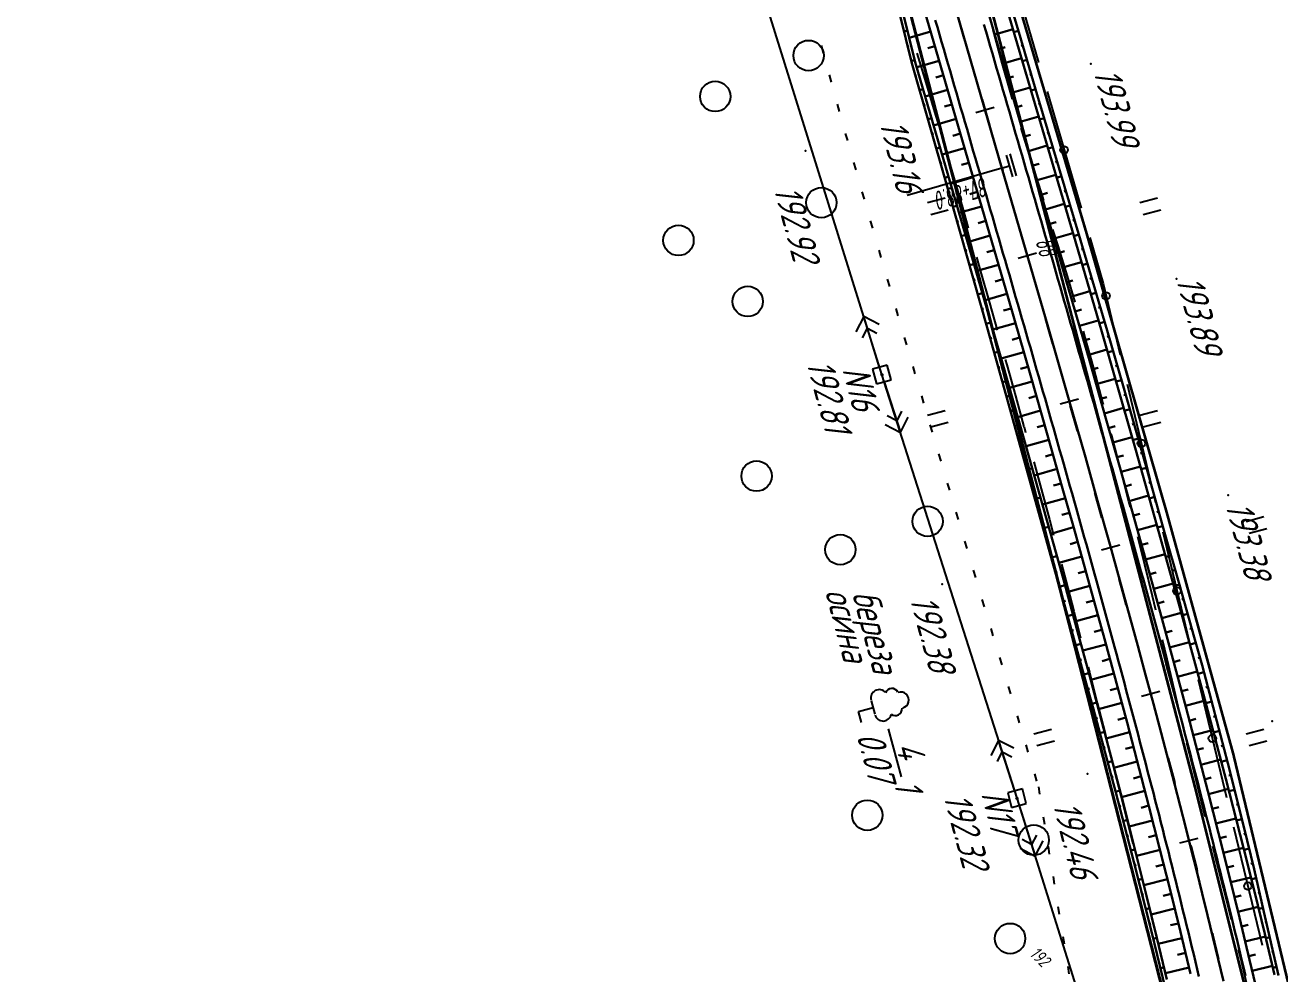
# Model space of a CAD drawing. Header units: millimetres. Extents: x -698 to 8131, y -704 to 4503.
# Drawn here: x 6237 to 6402.4, y 2911.2 to 3036.2 of the extents above; entities that cross this region are included whole.
import ezdxf

# ---------------------------------------------------------------- set-up
doc = ezdxf.new("R2010")
doc.units = ezdxf.units.MM
doc.linetypes.add('CONTI', pattern=[0])
doc.linetypes.add('STROT', pattern=[1.7, 0.5, -1.2])
for name, color, linetype, lineweight in [('10', 1, 'Continuous', 35), ('КОПИЯ_ОСЬ_13_ОТКОСЫ', 7, 'Continuous', 30), ('КОПИЯ_ОСЬ_ГРАНИЦЫ_ПОЛОС', 7, 'Continuous', 30), ('ОСЬ_ВЕРХ_ПОКРЫТИЯ_ГРАНИЦЫ_ПОЛОС', 7, 'Continuous', 30), ('ОСЬ_ВЕРХ_ПОКРЫТИЯ_ОСЬ', 1, 'Continuous', 30)]:
    doc.layers.add(name, color=color, linetype=linetype, lineweight=lineweight)
for name, color, linetype in [('_Ростелеком', 6, 'Continuous'), ('GOR_BDEFAULT', 212, 'CONTI'), ('NAD_MDEFAULT', 7, 'CONTI'), ('PI_OTDEFAULT', 172, 'CONTI'), ('PI_TTDEFAULT', 5, 'CONTI'), ('PLN_O', 7, 'CONTI'), ('SIT_LDEFAULT', 7, 'CONTI'), ('USLZNDEFAULT', 7, 'CONTI'), ('ZAPSKDEFAULT', 7, 'CONTI'), ('ОСЬ_ВЕРХ_ПОКРЫТИЯ_ПИКЕТЫ', 1, 'Continuous'), ('ОСЬ_ВЕРХ_ПОКРЫТИЯ_РАЗБИВКА_КРИВ', 1, 'Continuous'), ('разметка', 7, 'Continuous')]:
    doc.layers.add(name, color=color, linetype=linetype)
doc.styles.add('eskd', font='isocpeui.ttf', dxfattribs={"width": 1.2})
doc.styles.add('SHRFT', font='isocpeui.ttf', dxfattribs={"width": 3.5})
doc.styles.get("Standard").update_dxf_attribs({"font": 'isocpeui.ttf'})
doc.styles.add('STYLE1', font='isocpeui.ttf', dxfattribs={"width": 0.9})
doc.linetypes.add('кабель_связи_проект.', pattern='A,10,-1,["/",STYLE1,S=3,R=0,X=0,Y=-1.5],-4.1', length=15.1)

# ---------------------------------------------------------------- blocks, each defined once
blk = doc.blocks.new('BL_2011')
at = {"color": 0}
for p, q in [((0, 0), (0, 2.4)), ((1.6, 0), (1.6, 2.4))]:
    blk.add_line(p, q, dxfattribs=at)
blk = doc.blocks.new('BL_2004')
at = {"color": 0}
blk.add_circle((0, 0), 2, dxfattribs=at)
blk = doc.blocks.new('BL_27')
at = {"color": 0}
for p, q in [((1, 1), (-1, 1)), ((-1, 1), (-1, -1)), ((1, -1), (1, 1)), ((-1, -1), (1, -1))]:
    blk.add_line(p, q, dxfattribs=at)
blk.add_circle((0, 0), 0.1, dxfattribs=at)
blk = doc.blocks.new('BL_104')
at = {"color": 0}
for p, q in [((-0.9, 2), (0.9, 2)), ((0, 0), (0, 2)), ((1.5, 0), (0, 0))]:
    blk.add_line(p, q, dxfattribs=at)
for centre, radius, start, end in [((0, 5.8), 1.04, 358, 185), ((-0.94, 4.8), 0.88, 100, 235), ((0.94, 4.8), 0.88, 305, 80), ((-1, 3.1), 1.1, 115, 270), ((1, 3.1), 1.1, 270, 65)]:
    blk.add_arc(centre, radius, start, end, dxfattribs=at)

msp = doc.modelspace()

# ---------------------------------------------------------------- linework, layer by layer
at = {"layer": '10'}
for points in [[(6423.14, 2569.92), (6419.55, 2608.35), (6418.71, 2673.41), (6411.14, 2783.88), (6396.57, 2871.27), (6374.84, 2956.27), (6352.62, 3041.86), (6325.45, 3130.56), (6295.55, 3197.38), (6289.81, 3206.73), (6289.81, 3206.73), (6258.81, 3239.13), (6179.23, 3334.08), (6101.72, 3421.42), (6033.34, 3476.01), (5991.11, 3509.76), (5973.72, 3518.51), (5961.97, 3519.54)], [(6433.62, 2570.53), (6430.24, 2649.38), (6439.59, 2649.95), (6432.61, 2779.24), (6432.61, 2779.24), (6414.08, 2883.16), (6407.32, 2909.55), (6397.72, 2909.79), (6391.22, 2935.79), (6385.29, 2958.45), (6372.77, 3006.32), (6362.78, 3044.49), (6347.99, 3092.8), (6356.54, 3097.97), (6346.46, 3132.32), (6315.18, 3204.39)], [(6295.55, 3197.38), (6325.45, 3130.56), (6352.62, 3041.86), (6374.84, 2956.27), (6396.57, 2871.27), (6411.14, 2783.88), (6418.71, 2673.41), (6419.55, 2608.35), (6423.14, 2569.92)]]:
    msp.add_lwpolyline(points, dxfattribs=at)
at = {"layer": '_Ростелеком', "linetype": 'кабель_связи_проект.', "ltscale": 0.25}
msp.add_lwpolyline([(6435.76, 2573.92, 0.35, 0.35, 0), (6434.32, 2613.01, 0.35, 0.35, 0), (6433.79, 2649.6, 0.35, 0.35, 0), (6435.6, 2687.3, 0.35, 0.35, 0), (6433.38, 2721.59, 0.35, 0.35, 0), (6430.29, 2760.57, 0.35, 0.35, 0), (6426.96, 2791.91, 0.35, 0.35, 0), (6423.66, 2818.33, 0.35, 0.35, 0), (6419.45, 2846.33, 0.35, 0.35, 0), (6413.57, 2877.55, 0.35, 0.35, 0), (6408.45, 2894.88, 0.35, 0.35, 0), (6403.55, 2909.65, 0.35, 0.35, 0), (6396.22, 2940.21, 0.35, 0.35, 0), (6387.49, 2971.87, 0.35, 0.35, 0), (6376.91, 3008.72, 0.35, 0.35, 0), (6364.35, 3051.09, 0.35, 0.35, 0), (6352.23, 3095.37, 0.35, 0.35, 0), (6348.6, 3117.68, 0.35, 0.35, 0), (6339.42, 3142.38, 0.35, 0.35, 0), (6330.42, 3163.62, 0.35, 0.35, 0)], format="xyseb", dxfattribs=at)
at = {"layer": 'NAD_MDEFAULT', "color": 0}
msp.add_line((6350.75, 2943.47), (6352.45, 2937.14), dxfattribs=at)
at = {"layer": 'PI_TTDEFAULT', "color": 5}
for p in [(6377.46, 3031.12, 193.99), (6339.83, 3019.66, 192.92), (6388.76, 3002.79, 193.89), (6349.91, 2990.17, 192.81), (6395.56, 2974.28, 193.38), (6357.86, 2962.56, 192.38), (6401.37, 2944.48, 193.61), (6377.03, 2937.57, 192.46), (6367.72, 2934.34, 192.32)]:
    msp.add_point(p, dxfattribs=at)
at = {"layer": 'PLN_O'}
for p, q in [((6366.07, 3046.65), (6370.56, 3031.29)), ((6371.68, 3027.46), (6376.17, 3012.1)), ((6377.3, 3008.26), (6379.07, 3002.19)), ((6379.06, 3002.19), (6381.32, 2992.77)), ((6382.25, 2988.89), (6385.99, 2973.33)), ((6386.93, 2969.44), (6390.67, 2953.88)), ((6391.61, 2950), (6395.35, 2934.44)), ((6396.28, 2930.55), (6400.02, 2914.99))]:
    msp.add_line(p, q, dxfattribs=at)
for centre in [(6373.93, 3019.78), (6379.45, 3000.55), (6384.12, 2981.11), (6388.8, 2961.66), (6393.48, 2942.22), (6398.15, 2922.77)]:
    msp.add_circle(centre, 0.5, dxfattribs=at)
at = {"layer": 'SIT_LDEFAULT', "color": 7}
for p, q in [((6349.91, 2990.17), (6331.43, 3049.41)), ((6364.58, 3035.6), (6364.44, 3036.12)), ((6365.78, 3031.23), (6364.58, 3035.6)), ((6341.92, 3033.53), (6342.18, 3032.57)), ((6354.51, 3032.52), (6355.56, 3029.09)), ((6366.96, 3027.08), (6365.78, 3031.23)), ((6342.97, 3029.67), (6343.23, 3028.71)), ((6355.56, 3029.09), (6356.85, 3024.8)), ((6344.02, 3025.82), (6344.28, 3024.86)), ((6367.14, 3026.49), (6366.96, 3027.08)), ((6356.85, 3024.8), (6357.4, 3022.94)), ((6369.37, 3019.09), (6368.28, 3022.65)), ((6345.07, 3021.96), (6345.35, 3021)), ((6358.51, 3019.1), (6359.3, 3016.4)), ((6370.63, 3015.11), (6369.37, 3019.09)), ((6346.17, 3018.11), (6346.45, 3017.15)), ((6359.31, 3016.4), (6360.52, 3012.18)), ((6347.28, 3014.27), (6347.56, 3013.31)), ((6371.27, 3013.1), (6370.63, 3015.11)), ((6360.52, 3012.18), (6361.29, 3009.49)), ((6348.38, 3010.42), (6348.66, 3009.46)), ((6373.14, 3007.15), (6372.46, 3009.3)), ((6349.49, 3006.57), (6349.77, 3005.61)), ((6374.36, 3003.16), (6373.15, 3007.15)), ((6362.38, 3005.65), (6362.91, 3003.77)), ((6350.61, 3002.73), (6350.89, 3001.77)), ((6362.91, 3003.77), (6364.08, 2999.62)), ((6375.37, 2999.73), (6374.36, 3003.16)), ((6364.08, 2999.62), (6365.09, 2996.02)), ((6347.53, 2997.81), (6346.48, 2995.8)), ((6349.61, 2991.12), (6347.53, 2997.81)), ((6349.53, 2996.76), (6347.53, 2997.81)), ((6351.73, 2998.89), (6352.01, 2997.93)), ((6347.35, 2995.03), (6348, 2996.28)), ((6348, 2996.28), (6349.26, 2995.62)), ((6376.7, 2995.06), (6376.47, 2995.88)), ((6352.85, 2995.05), (6353.13, 2994.09)), ((6377.87, 2990.82), (6376.7, 2995.06)), ((6353.97, 2991.22), (6354.25, 2990.26)), ((6366.16, 2992.17), (6366.36, 2991.45)), ((6366.37, 2991.45), (6367.51, 2987.37)), ((6367.72, 2934.34), (6349.91, 2990.17)), ((6379.04, 2986.49), (6377.87, 2990.82)), ((6350.21, 2989.22), (6352.34, 2982.55)), ((6355.11, 2987.38), (6355.39, 2986.42)), ((6367.51, 2987.37), (6368.64, 2983.28)), ((6379.11, 2986.24), (6379.04, 2986.49)), ((6351.86, 2984.07), (6350.6, 2984.72)), ((6352.5, 2985.33), (6351.86, 2984.07)), ((6352.34, 2982.55), (6353.38, 2984.56)), ((6350.33, 2983.59), (6352.34, 2982.55)), ((6356.24, 2983.55), (6356.52, 2982.59)), ((6368.65, 2983.28), (6368.86, 2982.53)), ((6380.21, 2982.12), (6380.14, 2982.37)), ((6381.35, 2977.76), (6380.21, 2982.12)), ((6357.38, 2979.71), (6357.66, 2978.75)), ((6369.93, 2978.68), (6370.91, 2975.13)), ((6382.46, 2973.45), (6381.36, 2977.76)), ((6358.51, 2975.88), (6358.8, 2974.92)), ((6370.91, 2975.13), (6372.01, 2971.07)), ((6382.66, 2972.69), (6382.47, 2973.45)), ((6359.66, 2972.04), (6359.95, 2971.08)), ((6372, 2971.07), (6372.55, 2969.03)), ((6360.8, 2968.21), (6361.09, 2967.25)), ((6384.56, 2965.12), (6383.64, 2968.81)), ((6373.57, 2965.17), (6374.14, 2963.02)), ((6385.56, 2960.97), (6384.56, 2965.12)), ((6361.95, 2964.38), (6362.24, 2963.42)), ((6374.14, 2963.02), (6375.2, 2959)), ((6363.1, 2960.54), (6363.39, 2959.58)), ((6386, 2959.11), (6385.56, 2960.97)), ((6375.19, 2959), (6376.1, 2955.49)), ((6364.25, 2956.71), (6364.54, 2955.75)), ((6387.51, 2952.68), (6386.92, 2955.21)), ((6365.41, 2952.88), (6365.7, 2951.92)), ((6377.09, 2951.61), (6377.26, 2950.95)), ((6388.47, 2948.53), (6387.51, 2952.68)), ((6377.27, 2950.95), (6378.3, 2946.92)), ((6366.56, 2949.05), (6366.85, 2948.09)), ((6389.19, 2945.46), (6388.46, 2948.53)), ((6378.3, 2946.92), (6379.32, 2942.89)), ((6367.72, 2945.22), (6368.01, 2944.26)), ((6365.29, 2941.96), (6364.25, 2939.95)), ((6367.42, 2935.29), (6365.29, 2941.96)), ((6367.3, 2940.92), (6365.29, 2941.96)), ((6368.87, 2941.39), (6369.16, 2940.43)), ((6379.32, 2942.89), (6379.56, 2941.93)), ((6390.44, 2940.24), (6390.12, 2941.58)), ((6365.13, 2939.18), (6365.77, 2940.44)), ((6365.77, 2940.44), (6367.03, 2939.79)), ((6391.5, 2936.01), (6390.45, 2940.24)), ((6380.54, 2938.05), (6381.41, 2934.64)), ((6370.02, 2937.57), (6370.31, 2936.61)), ((6370.54, 2935.86), (6370.7, 2934.87)), ((6392.54, 2931.88), (6391.5, 2936.01)), ((6387.46, 2871.74), (6367.72, 2934.34)), ((6368.02, 2933.39), (6370.13, 2926.71)), ((6381.41, 2934.64), (6382.57, 2930.09)), ((6371.18, 2931.91), (6371.34, 2930.92)), ((6382.56, 2930.09), (6383, 2928.36)), ((6369.64, 2928.24), (6368.39, 2928.89)), ((6370.3, 2929.49), (6369.64, 2928.24)), ((6370.13, 2926.71), (6371.17, 2928.72)), ((6368.12, 2927.76), (6370.13, 2926.71)), ((6371.82, 2927.96), (6371.98, 2926.97)), ((6393.76, 2927.1), (6393.53, 2928)), ((6394.92, 2922.51), (6393.76, 2927.1)), ((6372.47, 2924.02), (6372.63, 2923.03)), ((6384, 2924.48), (6385.03, 2920.41)), ((6395.98, 2918.3), (6394.93, 2922.51)), ((6373.11, 2920.07), (6373.27, 2919.08)), ((6385.02, 2920.41), (6386.24, 2915.47)), ((6373.76, 2916.13), (6373.92, 2915.14)), ((6386.24, 2915.47), (6386.41, 2914.77)), ((6397.22, 2913.27), (6396.94, 2914.42)), ((6398.3, 2908.71), (6397.22, 2913.27)), ((6374.41, 2912.18), (6374.57, 2911.19))]:
    msp.add_line(p, q, dxfattribs=at)
at = {"layer": 'КОПИЯ_ОСЬ_13_ОТКОСЫ'}
for points in [[(6359.95, 3051.63), (6374.26, 3002.4), (6377.17, 2992.32), (6379.53, 2984.08), (6381.35, 2977.65), (6382.9, 2972.15), (6384.95, 2964.79), (6386.98, 2957.43), (6389.96, 2946.37), (6392.86, 2935.29), (6394.28, 2929.73), (6395.67, 2924.17), (6397.04, 2918.6), (6398.38, 2913.03), (6399.63, 2907.72)], [(6352.63, 3048.14), (6366.58, 3000.17), (6369.48, 2990.11), (6371.84, 2981.88), (6373.65, 2975.48), (6375.2, 2969.99), (6377.24, 2962.66), (6379.26, 2955.33), (6382.22, 2944.32), (6385.11, 2933.29), (6386.52, 2927.77), (6387.9, 2922.25), (6389.26, 2916.72), (6390.59, 2911.18)], [(6365.5, 3041.47), (6375.41, 3007.69), (6378.88, 2995.79), (6381.53, 2986.63), (6383.37, 2980.21), (6384.93, 2974.7), (6387, 2967.34), (6389.05, 2959.98), (6390.69, 2953.99), (6392.31, 2947.99), (6395.25, 2936.89), (6397.63, 2927.62), (6399.02, 2922.04), (6400.39, 2916.46), (6401.68, 2911.06)], [(6365.5, 3041.47), (6375.41, 3007.69), (6378.88, 2995.79), (6381.53, 2986.63), (6383.37, 2980.21), (6384.93, 2974.7), (6387, 2967.34), (6389.05, 2959.98), (6390.69, 2953.99), (6392.31, 2947.99), (6395.25, 2936.89), (6397.63, 2927.62), (6399.02, 2922.04), (6400.39, 2916.46), (6401.68, 2911.06)], [(6366.07, 3041.64), (6367.94, 3035.31), (6370.39, 3027.06), (6376.11, 3007.89), (6379.59, 2996), (6380.67, 2992.34), (6381.72, 2988.67), (6383.81, 2981.32), (6385.62, 2974.89), (6387.15, 2969.37), (6389.13, 2962.48), (6391.08, 2955.58), (6392.11, 2951.89), (6392.62, 2950.05), (6395.51, 2938.94), (6397.62, 2930.58), (6398.97, 2924.99), (6400.28, 2919.39), (6402.21, 2910.98)], [(6352.26, 3037.62), (6353.87, 3031.22), (6358.43, 3015.26), (6363.78, 2996.39), (6366.61, 2986.32), (6368.9, 2978.08), (6372.43, 2965.27), (6374.37, 2958.42), (6376.28, 2951.57), (6377.29, 2947.91), (6377.79, 2946.08), (6380.73, 2935.1), (6383.12, 2925.94), (6385.44, 2916.76), (6387.68, 2907.57)], [(6352.72, 3037.76), (6354.31, 3031.34), (6362.28, 3003.88), (6365.7, 2992), (6368.05, 2983.77), (6370.12, 2976.45), (6371.67, 2970.97), (6373.7, 2963.65), (6375.71, 2956.33), (6377.33, 2950.38), (6378.92, 2944.42), (6381.79, 2933.41), (6383.31, 2927.45), (6384.8, 2921.48), (6386.15, 2915.96), (6387.47, 2910.44)], [(6352.72, 3037.76), (6354.31, 3031.34), (6362.27, 3003.88), (6365.7, 2992), (6368.05, 2983.77), (6370.12, 2976.45), (6371.67, 2970.97), (6373.7, 2963.65), (6375.71, 2956.33), (6377.33, 2950.38), (6378.92, 2944.42), (6381.79, 2933.41), (6383.31, 2927.45), (6384.8, 2921.48), (6386.15, 2915.96), (6387.47, 2910.44)], [(6364.78, 3035), (6367.2, 3035.7)], [(6352.82, 3035.39), (6353.28, 3035.5)], [(6356.34, 3035.38), (6353.51, 3034.56)], [(6367.89, 3035.47), (6367.31, 3035.3)], [(6353.31, 3033.45), (6353.46, 3033.49)], [(6356.9, 3033.46), (6355.95, 3033.19)], [(6365.34, 3033.08), (6366.15, 3033.31)], [(6368.46, 3033.56), (6368.27, 3033.5)], [(6353.8, 3031.51), (6354.24, 3031.62)], [(6357.45, 3031.54), (6354.5, 3030.68)], [(6365.9, 3031.15), (6368.32, 3031.86)], [(6369.03, 3031.64), (6368.44, 3031.46)], [(6354.34, 3029.58), (6354.48, 3029.63)], [(6358.01, 3029.62), (6357.03, 3029.33)], [(6366.46, 3029.23), (6367.26, 3029.47)], [(6369.6, 3029.72), (6369.4, 3029.66)], [(6354.89, 3027.66), (6355.34, 3027.79)], [(6358.57, 3027.7), (6355.61, 3026.84)], [(6367.01, 3027.31), (6369.45, 3028.02)], [(6370.17, 3027.8), (6369.57, 3027.63)], [(6355.44, 3025.74), (6355.59, 3025.78)], [(6359.13, 3025.78), (6358.14, 3025.49)], [(6370.74, 3025.89), (6370.54, 3025.83)], [(6367.57, 3025.39), (6368.38, 3025.63)], [(6368.13, 3023.47), (6370.58, 3024.18)], [(6355.99, 3023.82), (6356.45, 3023.95)], [(6359.69, 3023.86), (6356.73, 3023)], [(6371.31, 3023.97), (6370.69, 3023.79)], [(6356.54, 3021.89), (6356.69, 3021.94)], [(6360.25, 3021.94), (6359.26, 3021.65)], [(6368.69, 3021.55), (6369.5, 3021.79)], [(6371.88, 3022.06), (6371.68, 3021.99)], [(6357.09, 3019.97), (6357.57, 3020.11)], [(6360.81, 3020.02), (6357.84, 3019.16)], [(6369.25, 3019.63), (6371.7, 3020.35)], [(6372.46, 3020.14), (6371.82, 3019.95)], [(6357.64, 3018.05), (6357.8, 3018.09)], [(6361.36, 3018.1), (6360.38, 3017.81)], [(6369.81, 3017.71), (6370.62, 3017.95)], [(6373.03, 3018.22), (6372.81, 3018.16)], [(6358.19, 3016.12), (6358.68, 3016.27)], [(6361.92, 3016.18), (6358.96, 3015.32)], [(6370.37, 3015.79), (6372.83, 3016.51)], [(6373.6, 3016.31), (6372.94, 3016.11)], [(6358.73, 3014.2), (6358.9, 3014.25)], [(6362.48, 3014.26), (6361.49, 3013.97)], [(6370.92, 3013.87), (6371.74, 3014.11)], [(6374.17, 3014.39), (6373.95, 3014.32)], [(6359.28, 3012.28), (6359.8, 3012.42)], [(6371.48, 3011.95), (6373.95, 3012.67)], [(6374.74, 3012.47), (6374.07, 3012.27)], [(6363.04, 3012.34), (6360.07, 3011.47)], [(6359.82, 3010.35), (6360, 3010.4)], [(6363.6, 3010.42), (6362.61, 3010.13)], [(6372.04, 3010.03), (6372.86, 3010.27)], [(6375.31, 3010.56), (6375.09, 3010.49)], [(6360.37, 3008.43), (6360.91, 3008.58)], [(6364.16, 3008.5), (6361.19, 3007.63)], [(6372.6, 3008.11), (6375.08, 3008.83)], [(6375.89, 3008.64), (6375.2, 3008.43)], [(6360.91, 3006.5), (6361.09, 3006.55)], [(6364.71, 3006.57), (6363.72, 3006.29)], [(6373.16, 3006.19), (6373.98, 3006.43)], [(6376.45, 3006.72), (6376.22, 3006.65)], [(6361.46, 3004.58), (6362.03, 3004.74)], [(6365.27, 3004.65), (6362.3, 3003.79)], [(6373.72, 3004.27), (6376.2, 3004.99)], [(6377.01, 3004.8), (6376.31, 3004.6)], [(6362, 3002.65), (6362.19, 3002.71)], [(6365.83, 3002.73), (6364.84, 3002.45)], [(6374.27, 3002.35), (6375.1, 3002.59)], [(6377.58, 3002.88), (6377.34, 3002.81)], [(6362.55, 3000.73), (6363.13, 3000.9)], [(6374.83, 3000.43), (6377.32, 3001.15)], [(6378.14, 3000.96), (6377.43, 3000.76)], [(6366.39, 3000.81), (6363.41, 2999.95)], [(6363.09, 2998.81), (6363.29, 2998.86)], [(6366.94, 2998.89), (6365.95, 2998.61)], [(6375.38, 2998.5), (6376.21, 2998.74)], [(6378.7, 2999.04), (6378.47, 2998.97)], [(6363.64, 2996.88), (6364.24, 2997.05)], [(6367.5, 2996.97), (6364.51, 2996.11)], [(6375.94, 2996.58), (6378.44, 2997.3)], [(6379.26, 2997.12), (6378.55, 2996.92)], [(6364.18, 2994.96), (6364.38, 2995.01)], [(6368.05, 2995.05), (6367.06, 2994.76)], [(6376.49, 2994.66), (6377.33, 2994.9)], [(6379.83, 2995.21), (6379.59, 2995.14)], [(6364.72, 2993.03), (6365.35, 2993.21)], [(6368.61, 2993.13), (6365.62, 2992.27)], [(6377.05, 2992.74), (6379.55, 2993.46)], [(6380.39, 2993.29), (6379.66, 2993.07)], [(6365.26, 2991.11), (6365.47, 2991.16)], [(6369.16, 2991.21), (6368.17, 2990.92)], [(6377.6, 2990.82), (6378.43, 2991.06)], [(6380.95, 2991.37), (6380.71, 2991.3)], [(6365.8, 2989.18), (6366.45, 2989.36)], [(6369.72, 2989.28), (6366.72, 2988.43)], [(6378.15, 2988.89), (6380.66, 2989.62)], [(6381.5, 2989.44), (6380.77, 2989.24)], [(6366.34, 2987.25), (6366.56, 2987.32)], [(6370.27, 2987.36), (6369.27, 2987.08)], [(6378.7, 2986.97), (6379.54, 2987.21)], [(6382.05, 2987.52), (6381.81, 2987.45)], [(6366.88, 2985.33), (6367.55, 2985.51)], [(6370.82, 2985.44), (6367.82, 2984.58)], [(6379.25, 2985.05), (6381.77, 2985.77)], [(6382.6, 2985.6), (6381.88, 2985.39)], [(6367.42, 2983.4), (6367.64, 2983.46)], [(6371.37, 2983.52), (6370.37, 2983.23)], [(6379.8, 2983.13), (6380.64, 2983.37)], [(6383.14, 2983.67), (6382.9, 2983.6)], [(6367.96, 2981.48), (6368.65, 2981.67)], [(6371.92, 2981.59), (6368.91, 2980.74)], [(6380.35, 2981.2), (6382.88, 2981.92)], [(6383.69, 2981.75), (6382.98, 2981.55)], [(6368.5, 2979.55), (6368.72, 2979.61)], [(6372.46, 2979.67), (6371.46, 2979.38)], [(6380.89, 2979.28), (6381.74, 2979.52)], [(6384.23, 2979.82), (6383.99, 2979.76)], [(6369.03, 2977.62), (6369.74, 2977.82)], [(6373.01, 2977.75), (6370, 2976.89)], [(6381.44, 2977.35), (6383.98, 2978.07)], [(6384.77, 2977.9), (6384.08, 2977.7)], [(6369.56, 2975.69), (6369.8, 2975.76)], [(6373.56, 2975.82), (6372.55, 2975.54)], [(6381.98, 2975.43), (6382.83, 2975.67)], [(6385.31, 2975.97), (6385.08, 2975.91)], [(6370.09, 2973.77), (6370.82, 2973.97)], [(6374.1, 2973.9), (6371.08, 2973.05)], [(6382.52, 2973.5), (6385.07, 2974.22)], [(6385.85, 2974.05), (6385.17, 2973.86)], [(6370.62, 2971.84), (6370.87, 2971.9)], [(6374.64, 2971.97), (6373.64, 2971.69)], [(6383.06, 2971.58), (6383.91, 2971.82)], [(6386.39, 2972.12), (6386.16, 2972.06)], [(6371.15, 2969.91), (6371.91, 2970.12)], [(6375.18, 2970.05), (6372.16, 2969.2)], [(6383.6, 2969.65), (6386.16, 2970.37)], [(6386.92, 2970.19), (6386.26, 2970.01)], [(6371.68, 2967.98), (6371.93, 2968.05)], [(6375.72, 2968.12), (6374.72, 2967.84)], [(6384.14, 2967.73), (6384.99, 2967.96)], [(6387.47, 2968.27), (6387.25, 2968.21)], [(6372.21, 2966.05), (6372.98, 2966.26)], [(6376.26, 2966.19), (6373.23, 2965.35)], [(6384.67, 2965.8), (6387.24, 2966.51)], [(6388.02, 2966.35), (6387.34, 2966.15)], [(6372.75, 2964.13), (6373.01, 2964.2)], [(6376.8, 2964.27), (6375.79, 2963.99)], [(6385.21, 2963.87), (6386.06, 2964.11)], [(6388.57, 2964.42), (6388.34, 2964.36)], [(6373.3, 2962.2), (6374.04, 2962.41)], [(6377.33, 2962.34), (6374.3, 2961.5)], [(6385.74, 2961.94), (6388.31, 2962.65)], [(6389.12, 2962.5), (6388.41, 2962.3)], [(6373.84, 2960.28), (6374.09, 2960.35)], [(6377.86, 2960.41), (6376.85, 2960.13)], [(6386.27, 2960.01), (6387.13, 2960.25)], [(6389.67, 2960.58), (6389.43, 2960.51)], [(6374.38, 2958.35), (6375.11, 2958.55)], [(6378.39, 2958.48), (6375.35, 2957.65)], [(6386.8, 2958.09), (6389.38, 2958.79)], [(6390.21, 2958.65), (6389.47, 2958.44)], [(6374.92, 2956.43), (6375.16, 2956.49)], [(6378.92, 2956.55), (6377.91, 2956.28)], [(6387.32, 2956.16), (6388.18, 2956.39)], [(6390.76, 2956.73), (6390.51, 2956.66)], [(6375.46, 2954.5), (6376.16, 2954.69)], [(6379.45, 2954.62), (6376.4, 2953.8)], [(6387.84, 2954.22), (6390.44, 2954.92)], [(6391.3, 2954.8), (6390.53, 2954.59)], [(6391.84, 2952.88), (6391.58, 2952.8)], [(6376, 2952.57), (6376.23, 2952.64)], [(6379.97, 2952.69), (6378.95, 2952.42)], [(6388.36, 2952.29), (6389.23, 2952.53)], [(6376.53, 2950.65), (6377.2, 2950.83)], [(6380.49, 2950.76), (6377.44, 2949.94)], [(6388.88, 2950.36), (6391.49, 2951.06)], [(6392.37, 2950.95), (6391.58, 2950.73)], [(6377.07, 2948.72), (6377.29, 2948.78)], [(6381.01, 2948.83), (6379.99, 2948.56)], [(6389.4, 2948.43), (6390.27, 2948.66)], [(6392.89, 2949.02), (6392.63, 2948.95)], [(6377.6, 2946.79), (6378.24, 2946.97)], [(6381.53, 2946.9), (6378.48, 2946.08)], [(6389.92, 2946.5), (6392.52, 2947.2)], [(6393.4, 2947.08), (6392.61, 2946.88)], [(6378.12, 2944.86), (6378.33, 2944.92)], [(6382.05, 2944.97), (6381.03, 2944.69)], [(6390.43, 2944.56), (6391.3, 2944.79)], [(6393.9, 2945.15), (6393.64, 2945.08)], [(6378.63, 2942.93), (6379.26, 2943.1)], [(6382.56, 2943.04), (6379.49, 2942.23)], [(6390.94, 2942.63), (6393.55, 2943.31)], [(6394.4, 2943.21), (6393.63, 2943.01)], [(6379.15, 2941), (6379.36, 2941.05)], [(6383.07, 2941.1), (6382.04, 2940.83)], [(6391.44, 2940.7), (6392.31, 2940.92)], [(6394.9, 2941.28), (6394.65, 2941.21)], [(6379.67, 2939.06), (6380.27, 2939.23)], [(6383.57, 2939.17), (6380.5, 2938.36)], [(6391.95, 2938.76), (6394.57, 2939.45)], [(6395.41, 2939.34), (6394.65, 2939.14)], [(6380.19, 2937.13), (6380.39, 2937.19)], [(6384.08, 2937.23), (6383.06, 2936.96)], [(6392.45, 2936.83), (6393.33, 2937.05)], [(6395.9, 2937.4), (6395.65, 2937.34)], [(6380.71, 2935.2), (6381.29, 2935.36)], [(6384.59, 2935.3), (6381.51, 2934.49)], [(6392.96, 2934.89), (6395.59, 2935.57)], [(6396.39, 2935.46), (6395.66, 2935.28)], [(6381.22, 2933.27), (6381.41, 2933.32)], [(6385.09, 2933.36), (6384.07, 2933.09)], [(6393.46, 2932.95), (6394.33, 2933.18)], [(6396.88, 2933.52), (6396.64, 2933.46)], [(6381.72, 2931.33), (6382.29, 2931.48)], [(6385.59, 2931.42), (6382.5, 2930.63)], [(6393.95, 2931.02), (6396.58, 2931.68)], [(6397.37, 2931.58), (6396.66, 2931.4)], [(6382.23, 2929.4), (6382.41, 2929.44)], [(6386.08, 2929.49), (6385.06, 2929.22)], [(6394.44, 2929.08), (6395.32, 2929.3)], [(6397.85, 2929.64), (6397.61, 2929.59)], [(6382.73, 2927.46), (6383.27, 2927.6)], [(6386.58, 2927.55), (6383.48, 2926.77)], [(6394.93, 2927.14), (6397.58, 2927.8)], [(6398.32, 2927.7), (6397.65, 2927.54)], [(6383.22, 2925.52), (6383.41, 2925.57)], [(6387.07, 2925.61), (6386.03, 2925.35)], [(6395.41, 2925.2), (6396.3, 2925.42)], [(6398.78, 2925.75), (6398.56, 2925.7)], [(6383.72, 2923.58), (6384.25, 2923.72)], [(6387.55, 2923.67), (6384.45, 2922.89)], [(6395.9, 2923.26), (6398.56, 2923.91)], [(6399.25, 2923.81), (6398.62, 2923.66)], [(6384.21, 2921.65), (6384.39, 2921.69)], [(6388.03, 2921.73), (6387, 2921.47)], [(6396.38, 2921.31), (6397.26, 2921.53)], [(6399.71, 2921.86), (6399.5, 2921.81)], [(6384.7, 2919.71), (6385.21, 2919.83)], [(6388.51, 2919.79), (6385.41, 2919.02)], [(6396.85, 2919.37), (6399.52, 2920.02)], [(6400.16, 2919.91), (6399.58, 2919.78)], [(6385.19, 2917.77), (6385.36, 2917.81)], [(6388.99, 2917.84), (6387.95, 2917.59)], [(6397.32, 2917.43), (6398.21, 2917.64)], [(6400.61, 2917.96), (6400.42, 2917.92)], [(6385.67, 2915.83), (6386.15, 2915.94)], [(6389.46, 2915.9), (6386.35, 2915.14)], [(6397.79, 2915.48), (6400.47, 2916.13)], [(6401.06, 2916.02), (6400.53, 2915.89)], [(6386.14, 2913.88), (6386.3, 2913.92)], [(6389.93, 2913.96), (6388.89, 2913.71)], [(6398.26, 2913.54), (6399.15, 2913.75)], [(6401.5, 2914.07), (6401.33, 2914.03)], [(6386.62, 2911.94), (6387.09, 2912.05)], [(6390.4, 2912.01), (6387.28, 2911.27)], [(6398.72, 2911.59), (6401.41, 2912.23)], [(6401.95, 2912.12), (6401.46, 2912)]]:
    msp.add_lwpolyline(points, dxfattribs=at)
at = {"layer": 'КОПИЯ_ОСЬ_ГРАНИЦЫ_ПОЛОС'}
msp.add_lwpolyline([(6397.85, 2910.94), (6397.61, 2911.91), (6397.38, 2912.89), (6397.15, 2913.86), (6396.92, 2914.84), (6396.68, 2915.81), (6396.45, 2916.79), (6396.21, 2917.76), (6395.98, 2918.73), (6395.74, 2919.71), (6395.5, 2920.68), (6395.26, 2921.65), (6395.02, 2922.63), (6394.78, 2923.6), (6394.54, 2924.57), (6394.3, 2925.54), (6394.05, 2926.51), (6393.81, 2927.48), (6393.57, 2928.46), (6393.32, 2929.43), (6393.08, 2930.4), (6392.83, 2931.37), (6392.58, 2932.34), (6392.33, 2933.31), (6392.08, 2934.28), (6391.83, 2935.25), (6391.58, 2936.22), (6391.33, 2937.19), (6391.08, 2938.16), (6390.83, 2939.13), (6390.58, 2940.1), (6390.32, 2941.06), (6390.07, 2942.03), (6389.81, 2943), (6389.56, 2943.97), (6389.3, 2944.94), (6389.05, 2945.9), (6388.79, 2946.87), (6388.53, 2947.84), (6388.27, 2948.81), (6388.01, 2949.77), (6387.75, 2950.74), (6387.49, 2951.71), (6387.23, 2952.67), (6386.97, 2953.64), (6386.71, 2954.61), (6386.45, 2955.57), (6386.18, 2956.54), (6385.92, 2957.5), (6385.66, 2958.47), (6385.39, 2959.43), (6385.13, 2960.4), (6384.86, 2961.36), (6384.6, 2962.33), (6384.33, 2963.29), (6384.06, 2964.26), (6383.8, 2965.22), (6383.53, 2966.19), (6383.26, 2967.15), (6382.99, 2968.11), (6382.72, 2969.08), (6382.46, 2970.04), (6382.19, 2971), (6381.92, 2971.97), (6381.65, 2972.93), (6381.37, 2973.89), (6381.1, 2974.86), (6380.83, 2975.82), (6380.56, 2976.78), (6380.29, 2977.74), (6380.02, 2978.71), (6379.74, 2979.67), (6379.47, 2980.63), (6379.2, 2981.59), (6378.92, 2982.56), (6378.65, 2983.52), (6378.37, 2984.48), (6378.1, 2985.44), (6377.83, 2986.4), (6377.55, 2987.36), (6377.27, 2988.33), (6377, 2989.29), (6376.72, 2990.25), (6376.45, 2991.21), (6376.17, 2992.17), (6375.89, 2993.13), (6375.62, 2994.09), (6375.34, 2995.05), (6375.06, 2996.01), (6374.79, 2996.97), (6374.51, 2997.93), (6374.23, 2998.9), (6373.95, 2999.86), (6373.68, 3000.82), (6373.4, 3001.78), (6373.12, 3002.74), (6372.84, 3003.7), (6372.56, 3004.66), (6372.29, 3005.62), (6372.01, 3006.58), (6371.73, 3007.54), (6371.45, 3008.5), (6371.17, 3009.46), (6370.89, 3010.42), (6370.61, 3011.38), (6370.33, 3012.34), (6370.05, 3013.29), (6369.78, 3014.25), (6369.5, 3015.21), (6369.22, 3016.17), (6368.94, 3017.13), (6368.66, 3018.09), (6368.38, 3019.05), (6368.1, 3020.01), (6367.82, 3020.97), (6367.54, 3021.93), (6367.26, 3022.89), (6366.98, 3023.85), (6366.71, 3024.81), (6366.43, 3025.77), (6366.15, 3026.73), (6365.87, 3027.69), (6365.59, 3028.65), (6365.31, 3029.61), (6365.03, 3030.57), (6364.75, 3031.53), (6364.47, 3032.48), (6364.19, 3033.44), (6363.91, 3034.4), (6363.64, 3035.36), (6363.36, 3036.32)], dxfattribs=at)
at = {"layer": 'ОСЬ_ВЕРХ_ПОКРЫТИЯ_ГРАНИЦЫ_ПОЛОС'}
for points in [[(6359.95, 3051.63), (6374.26, 3002.4), (6377.17, 2992.32), (6379.53, 2984.08), (6381.35, 2977.65), (6382.9, 2972.15), (6384.95, 2964.79), (6386.98, 2957.43), (6389.96, 2946.37), (6392.86, 2935.29), (6394.28, 2929.73), (6395.67, 2924.17), (6397.04, 2918.6), (6398.38, 2913.03), (6399.63, 2907.72)], [(6352.63, 3048.14), (6366.58, 3000.17), (6369.48, 2990.11), (6371.84, 2981.88), (6373.65, 2975.48), (6375.2, 2969.99), (6377.24, 2962.66), (6379.26, 2955.33), (6382.22, 2944.32), (6385.11, 2933.29), (6386.52, 2927.77), (6387.9, 2922.25), (6389.26, 2916.72), (6390.59, 2911.18)], [(6391.7, 2910.83), (6391.47, 2911.8), (6391.24, 2912.77), (6391.01, 2913.74), (6390.78, 2914.71), (6390.54, 2915.68), (6390.31, 2916.65), (6390.07, 2917.62), (6389.84, 2918.59), (6389.6, 2919.56), (6389.36, 2920.52), (6389.12, 2921.49), (6388.88, 2922.46), (6388.64, 2923.43), (6388.4, 2924.39), (6388.16, 2925.36), (6387.91, 2926.33), (6387.67, 2927.3), (6387.43, 2928.26), (6387.18, 2929.23), (6386.94, 2930.2), (6386.69, 2931.16), (6386.44, 2932.13), (6386.19, 2933.09), (6385.94, 2934.06), (6385.7, 2935.03), (6385.45, 2935.99), (6385.19, 2936.96), (6384.94, 2937.92), (6384.69, 2938.89), (6384.44, 2939.85), (6384.18, 2940.82), (6383.93, 2941.78), (6383.68, 2942.75), (6383.42, 2943.71), (6383.16, 2944.68), (6382.91, 2945.64), (6382.65, 2946.6), (6382.39, 2947.57), (6382.13, 2948.53), (6381.88, 2949.49), (6381.62, 2950.46), (6381.36, 2951.42), (6381.1, 2952.38), (6380.83, 2953.35), (6380.57, 2954.31), (6380.31, 2955.27), (6380.05, 2956.24), (6379.78, 2957.2), (6379.52, 2958.16), (6379.26, 2959.12), (6378.99, 2960.09), (6378.73, 2961.05), (6378.46, 2962.01), (6378.19, 2962.97), (6377.93, 2963.93), (6377.66, 2964.9), (6377.39, 2965.86), (6377.13, 2966.82), (6376.86, 2967.78), (6376.59, 2968.74), (6376.32, 2969.7), (6376.05, 2970.67), (6375.78, 2971.63), (6375.51, 2972.59), (6375.24, 2973.55), (6374.97, 2974.51), (6374.7, 2975.47), (6374.42, 2976.43), (6374.15, 2977.39), (6373.88, 2978.35), (6373.61, 2979.31), (6373.33, 2980.27), (6373.06, 2981.23), (6372.79, 2982.2), (6372.51, 2983.16), (6372.24, 2984.12), (6371.96, 2985.08), (6371.69, 2986.04), (6371.41, 2987), (6371.14, 2987.96), (6370.86, 2988.92), (6370.59, 2989.88), (6370.31, 2990.84), (6370.04, 2991.8), (6369.76, 2992.76), (6369.48, 2993.72), (6369.21, 2994.68), (6368.93, 2995.64), (6368.65, 2996.6), (6368.37, 2997.56), (6368.1, 2998.52), (6367.82, 2999.47), (6367.54, 3000.43), (6367.26, 3001.39), (6366.98, 3002.35), (6366.71, 3003.31), (6366.43, 3004.27), (6366.15, 3005.23), (6365.87, 3006.19), (6365.59, 3007.15), (6365.31, 3008.11), (6365.03, 3009.07), (6364.76, 3010.03), (6364.48, 3010.99), (6364.2, 3011.95), (6363.92, 3012.91), (6363.64, 3013.87), (6363.36, 3014.83), (6363.08, 3015.79), (6362.8, 3016.75), (6362.52, 3017.71), (6362.24, 3018.67), (6361.96, 3019.63), (6361.68, 3020.59), (6361.41, 3021.55), (6361.13, 3022.51), (6360.85, 3023.47), (6360.57, 3024.43), (6360.29, 3025.39), (6360.01, 3026.35), (6359.73, 3027.31), (6359.45, 3028.27), (6359.17, 3029.23), (6358.89, 3030.19), (6358.61, 3031.15), (6358.33, 3032.11), (6358.06, 3033.07), (6357.78, 3034.03), (6357.5, 3034.98), (6357.22, 3035.94), (6356.94, 3036.9)]]:
    msp.add_lwpolyline(points, dxfattribs=at)
at = {"layer": 'ОСЬ_ВЕРХ_ПОКРЫТИЯ_ОСЬ'}
msp.add_lwpolyline([(6356.47, 3049.26), (6365.74, 3017.39), (6365.74, 3017.39), (6371.82, 2996.44), (6374.56, 2986.91), (6376.74, 2979.28), (6378.35, 2973.55), (6379.96, 2967.82), (6381.29, 2963.05), (6382.6, 2958.26), (6383.65, 2954.44), (6384.68, 2950.61), (6385.71, 2946.78), (6386.73, 2942.94), (6387.73, 2939.11), (6388.48, 2936.23), (6389.23, 2933.34), (6389.96, 2930.46), (6390.69, 2927.58), (6391.42, 2924.69), (6392.13, 2921.8), (6392.84, 2918.92), (6393.55, 2916.02), (6394.24, 2913.13), (6394.93, 2910.24)], dxfattribs=at)
at = {"layer": 'ОСЬ_ВЕРХ_ПОКРЫТИЯ_ПИКЕТЫ'}
for p, q in [((6362.31, 3024.71), (6364.71, 3025.41)), ((6367.89, 3005.51), (6370.29, 3006.21)), ((6367.89, 3005.51), (6370.29, 3006.21)), ((6373.43, 2986.3), (6375.84, 2986.99)), ((6378.87, 2967.06), (6381.28, 2967.73)), ((6384.15, 2947.78), (6386.56, 2948.43)), ((6389.19, 2928.44), (6391.61, 2929.06))]:
    msp.add_line(p, q, dxfattribs=at)
at = {"layer": 'ОСЬ_ВЕРХ_ПОКРЫТИЯ_РАЗБИВКА_КРИВ'}
for p, q in [((6366.28, 3019.11), (6367.12, 3016.23)), ((6366.76, 3019.25), (6367.6, 3016.37)), ((6365.74, 3017.39), (6353.26, 3013.76)), ((6365.74, 3017.39), (6366.7, 3017.67))]:
    msp.add_line(p, q, dxfattribs=at)
at = {"layer": 'разметка', "linetype": 'STROT', "lineweight": 30, "ltscale": 7}
msp.add_lwpolyline([(6107.32, 3432.91, -0.026709), (6135.1, 3407.01, -0.015571), (6159.18, 3380.52), (6199.76, 3334.43, -0.027485), (6269.33, 3249.31, -0.054753), (6321.91, 3153.63, -0.027745), (6356.47, 3049.26), (6365.74, 3017.39, -0.003575), (6385.29, 2948.35, -0.012405), (6396.94, 2901.54, -0.029729), (6416.3, 2784.31, -0.011745), (6421.28, 2720.55, -0.003271), (6424, 2664.58), (6427.83, 2578.04, 0.00256)], format="xyb", dxfattribs=at)

# ---------------------------------------------------------------- block references
at = {"layer": 'USLZNDEFAULT', "color": 7, "rotation": 285}
for name, p in [('BL_27', (6349.91, 2990.17)), ('BL_104', (6346.81, 2945.78)), ('BL_27', (6367.72, 2934.34))]:
    msp.add_blockref(name, p, dxfattribs=at)
at = {"layer": 'ZAPSKDEFAULT', "color": 7, "rotation": 285}
for name, p in [('BL_2004', (6340.24, 3032.22)), ('BL_2004', (6327.93, 3026.83)), ('BL_2004', (6341.93, 3012.83)), ('BL_2011', (6355.93, 3012.83)), ('BL_2011', (6383.93, 3012.83)), ('BL_2004', (6323.09, 3007.86)), ('BL_2004', (6332.22, 2999.81)), ('BL_2011', (6355.93, 2984.83)), ('BL_2011', (6383.93, 2984.83)), ('BL_2004', (6333.38, 2976.8)), ('BL_2004', (6355.93, 2970.83)), ('BL_2011', (6397.93, 2970.83)), ('BL_2004', (6344.43, 2967.1)), ('BL_2011', (6369.93, 2942.83)), ('BL_2011', (6397.93, 2942.83)), ('BL_2004', (6347.98, 2932.1)), ('BL_2004', (6369.93, 2928.83)), ('BL_2004', (6366.81, 2915.85))]:
    msp.add_blockref(name, p, dxfattribs=at)

# ---------------------------------------------------------------- texts
at = {"layer": 'GOR_BDEFAULT', "color": 212, "style": 'SHRFT', "width": 0.75}
msp.add_text('192', height=1.722, rotation=315.1203, dxfattribs=at).set_placement((6369.27, 2913.71, 192))
at = {"layer": 'NAD_MDEFAULT', "color": 7, "style": 'eskd', "oblique": 10, "width": 0.8}
for s, rotation, p in [('N16', 284.7308, (6344.63, 2990.89)), ('осина', 285, (6342.35, 2961.64)), (' береза', 285, (6345.47, 2963.09)), (' 0.07', 285, (6346.06, 2944.4)), (' 4', 285, (6351.2, 2943.09)), (' 1', 285, (6350.97, 2938.13)), ('N17', 284.7308, (6362.94, 2934.95))]:
    msp.add_text(s, height=3.5, rotation=rotation, dxfattribs=at).set_placement(p)
at = {"layer": 'PI_OTDEFAULT', "color": 172, "style": 'eskd', "oblique": 10, "width": 0.8}
for s, rotation, p in [('193.99', 285, (6377.74, 3030.17)), ('193.16', 284, (6349.56, 3023.39)), ('192.92', 285, (6335.61, 3014.71)), ('193.89', 285, (6388.65, 3002.78)), ('192.81', 285, (6339.92, 2991.78)), ('193.38', 285, (6395.14, 2973.03)), ('192.38', 285, (6353.54, 2960.71)), ('192.32', 285, (6357.99, 2934.65)), ('192.46', 284, (6372.41, 2933.62))]:
    msp.add_text(s, height=3.5, rotation=rotation, dxfattribs=at).set_placement(p)
at = {"layer": 'ОСЬ_ВЕРХ_ПОКРЫТИЯ_ПИКЕТЫ', "width": 0.6}
msp.add_text('88', height=2.5, rotation=286.1853, dxfattribs=at).set_placement((6370.11, 3007.72))
at = {"layer": 'ОСЬ_ВЕРХ_ПОКРЫТИЯ_РАЗБИВКА_КРИВ', "width": 0.6}
msp.add_text('87+88.0', height=2.5, rotation=196.2197, dxfattribs=at).set_placement((6363.48, 3016.22))

doc.saveas('drawing.dxf')
